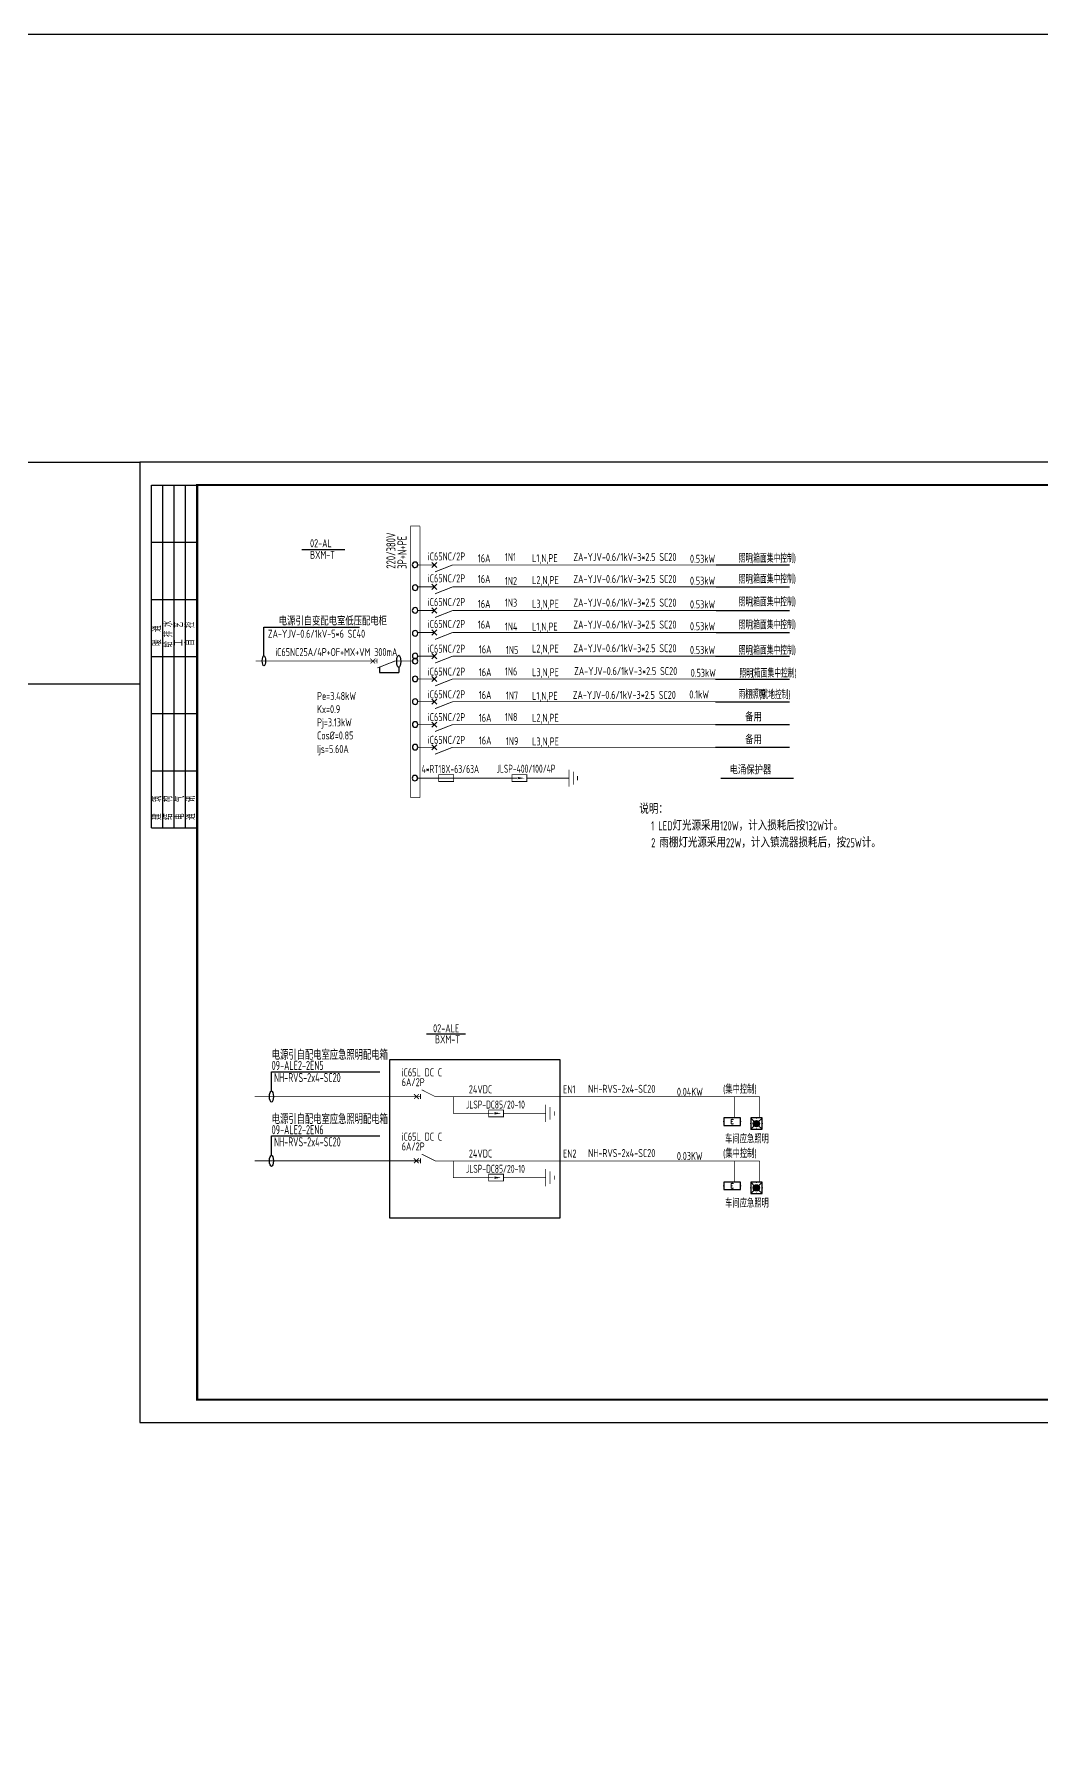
# Model space of a CAD drawing. Extents: x 1234595 to 2088511, y -80443 to 75292.
# Drawn here: x 1344770 to 1388828, y 357 to 75292 of the extents above; entities that cross this region are included whole.
import ezdxf
from ezdxf.enums import TextEntityAlignment as Align

# ---------------------------------------------------------------- set-up
doc = ezdxf.new("R2010")
doc.units = 0
doc.header["$LTSCALE"] = 1000
doc.header["$MEASUREMENT"] = 0
doc.layers.get('0').update_dxf_attribs({"linetype": 'CONTINUOUS'})
for name, color, linetype in [('ELEMENT', 3, 'CONTINUOUS'), ('EQUIP-照明', 3, 'CONTINUOUS'), ('PUB_TITLE', 4, 'CONTINUOUS'), ('WALL', 2, 'CONTINUOUS'), ('WIRE-系统', 4, 'CONTINUOUS'), ('WIRE-避雷', 4, 'CONTINUOUS'), ('电气', 3, 'CONTINUOUS'), ('电气文字', 7, 'CONTINUOUS'), ('电气表格', 7, 'CONTINUOUS')]:
    doc.layers.add(name, color=color, linetype=linetype)
doc.styles.add('_TEL_DIM', font='SIMPLEX', dxfattribs={"width": 0.8, "height": 3.5, "bigfont": 'HZTXT'})
doc.styles.add('SCEI', font='sceie.shx', dxfattribs={"width": 0.75, "bigfont": 'sceic.shx'})
doc.styles.add('sceie', font='sceie.shx', dxfattribs={"width": 0.7, "bigfont": 'sceic.shx'})
doc.styles.get("Standard").update_dxf_attribs({"font": 'GBENOR', "bigfont": 'GBCBIG'})

# ---------------------------------------------------------------- blocks, each defined once
blk = doc.blocks.new('$element$00000390')
at = {"const_width": 0.0233}
for points in [[(0, 0), (0, -0.375)], [(-0.25, -0.375), (0.25, -0.375)], [(-0.188, -0.5), (0.188, -0.5)], [(-0.062, -0.625), (0.062, -0.625)]]:
    blk.add_lwpolyline(points, dxfattribs=at)
at = {"flags": 9}
blk.add_attdef('S', (0, 0), '', height=0.00000667, dxfattribs=at)
blk = doc.blocks.new('$element$00000532')
at = {"const_width": 0.0233}
for points in [[(0, 0), (0, -0.283)], [(-0.1, -0.283), (0.1, -0.283), (0.1, -0.717), (-0.1, -0.717), (-0.1, -0.283)], [(0, -1), (0, -0.567)]]:
    blk.add_lwpolyline(points, dxfattribs=at)
for points in [[(-0.033, -0.55), (0.033, -0.55), (0, -0.35), (0.033, -0.55)], [(0.033, -0.55), (0, -0.35), (-0.033, -0.55), (0.033, -0.55)], [(0, -0.367), (-0.033, -0.567), (0.033, -0.567), (0, -0.367)]]:
    blk.add_solid(points)
at = {"flags": 9}
blk.add_attdef('S', (0, 0), '', height=0.00000667, dxfattribs=at)
blk = doc.blocks.new('$element$00000582')
at = {"const_width": 0.0233}
for points in [[(0, 0), (0, -1)], [(-0.1, -0.283), (0.1, -0.283), (0.1, -0.717), (-0.1, -0.717), (-0.1, -0.283)]]:
    blk.add_lwpolyline(points, dxfattribs=at)
at = {"flags": 9}
blk.add_attdef('S', (0, 0), '', height=0.00000667, dxfattribs=at)
blk = doc.blocks.new('$titleblk$00000095')
for p, q in [((-150, 20), (-150, 0)), ((-150, 20), (0, 20)), ((-150, 15), (-75, 15)), ((-125, 20), (-125, 0)), ((-100, 20), (-100, 0)), ((-75, 20), (-75, 0)), ((-75, 20), (-75, 0)), ((-75, 15), (0, 15)), ((-50, 20), (-50, 0)), ((-25, 20), (-25, 0)), ((0, 20), (0, 0)), ((-150, 10), (-75, 10)), ((-75, 10), (0, 10)), ((-150, 5), (-75, 5)), ((-75, 5), (0, 5))]:
    blk.add_line(p, q)
at = {"width": 0.8}
for s, p in [('建   筑', (-146.45, 15.65)), ('暖  通', (-70.35, 15.73)), ('结   构', (-146.45, 10.91)), ('电   气', (-146.45, 5.65)), ('给 排 水', (-71.03, 10.9)), ('工   艺', (-70.35, 6.13)), ('通   讯', (-146.45, 0.88)), ('自   控', (-70.35, 1.24))]:
    blk.add_text(s, height=3.509, dxfattribs=at).set_placement(p)
blk = doc.blocks.new('$equip$00002604')
blk.add_hatch(color=256).paths.add_polyline_path([(0.27, 0.5, 1), (-0.27, 0.5, 1)])
for p, q in [((-0.43, 0.93), (-0.19, 0.69)), ((-0.43, 0.07), (-0.19, 0.31)), ((0.19, 0.69), (0.43, 0.93)), ((0.19, 0.31), (0.43, 0.07))]:
    blk.add_line(p, q)
at = {"const_width": 0.04}
blk.add_lwpolyline([(-0.5, 1), (-0.5, 0), (0.5, 0), (0.5, 1), (-0.5, 1), (-0.5, 0)], dxfattribs=at)
blk.add_lwpolyline([(-0.5, 1), (-0.5, 0), (0.5, 0), (0.5, 1)], close=True)
blk.add_circle((0, 0.5), 0.275)
for p in [(-0.5, 0.5), (0, 1), (0, 0), (0.5, 0.5)]:
    blk.add_point(p)
at = {"color": 7, "style": '_TEL_DIM', "flags": 1}
blk.add_attdef('A', text='', height=0.000025, dxfattribs=at).set_placement((0, 0), align=Align.MIDDLE_CENTER)
blk = doc.blocks.new('$equip$00002534')
for p, q in [((-0.72, 0.66), (-0.72, 0)), ((0.72, 0.66), (-0.72, 0.66)), ((-0.72, 0), (0.72, 0)), ((0.72, 0), (0.72, 0.66))]:
    blk.add_line(p, q)
at = {"const_width": 0.04}
blk.add_lwpolyline([(-0.72, 0.66), (-0.72, 0), (0.72, 0), (0.72, 0.66), (-0.72, 0.66), (-0.72, 0)], dxfattribs=at)
for p in [(-0.72, 0.33), (0, 0.66), (0, 0), (0.72, 0.33)]:
    blk.add_point(p)
at = {"color": 7, "style": '_TEL_DIM'}
blk.add_attdef('$TEXT$', text='', height=0.4, dxfattribs=at).set_placement((0, 0.33), align=Align.MIDDLE_CENTER)
at = {"color": 7, "style": '_TEL_DIM', "flags": 1}
blk.add_attdef('A', text='', height=0.00002, dxfattribs=at).set_placement((0, 0), align=Align.MIDDLE_CENTER)

msp = doc.modelspace()

# ---------------------------------------------------------------- linework, layer by layer
at = {"color": 0}
msp.add_lwpolyline([(1360318.8, 30450.1), (1367759.7, 30450.1), (1367759.7, 23522.9), (1360318.8, 23522.9)], close=True, dxfattribs=at)
at = {"color": 3, "linetype": 'Continuous', "const_width": 30}
for points in [[(1362314, 28826.4), (1361714, 29129.7)], [(1362314, 26016.4), (1361714, 26319.7)]]:
    msp.add_lwpolyline(points, dxfattribs=at)
at = {"layer": 'ELEMENT'}
for p, q in [((1359864.4, 47631), (1359864.4, 47379.5)), ((1359864.4, 47379.5), (1360706.5, 47379.5)), ((1360706.5, 47601.6), (1360706.5, 47379.5))]:
    msp.add_line(p, q, dxfattribs=at)
msp.add_ellipse((1360706.5, 47867.4), major_axis=(0, -265.8), ratio=0.330287, dxfattribs=at)
at = {"layer": 'PUB_TITLE'}
msp.add_lwpolyline([(1349390.2, 14579.7), (1408790.2, 14579.7), (1408790.2, 56579.7), (1349390.2, 56579.7)], close=True, dxfattribs=at)
at = {"layer": 'PUB_TITLE', "const_width": 100}
msp.add_lwpolyline([(1351890.2, 15579.7), (1407790.2, 15579.7), (1407790.2, 55579.7), (1351890.2, 55579.7)], close=True, dxfattribs=at)
at = {"layer": 'WALL', "color": 1, "ltscale": 10}
msp.add_lwpolyline([(1336658.5, 56579.7), (1349390.2, 56579.7), (1349390.2, 46864.7), (1336658.5, 46864.7)], close=True, dxfattribs=at)
at = {"layer": 'WIRE-系统', "const_width": 35}
for points in [[(1361534.7, 42760.9), (1362034.7, 42760.9)], [(1363534.7, 42760.9), (1365296.9, 42760.9)], [(1364280.5, 28099.1), (1363094.8, 28099.1), (1363094.8, 28826.4)], [(1364280.5, 25289.2), (1363094.8, 25289.2), (1363094.8, 26016.4)]]:
    msp.add_lwpolyline(points, dxfattribs=at)
at = {"layer": 'WIRE-避雷', "color": 1}
msp.add_lwpolyline([(1234595.5, 75291.9), (2088511, 75291.9), (2088511, -80442.7), (1234595.5, -80442.7)], close=True, dxfattribs=at)
at = {"layer": '电气', "color": 4, "const_width": 35}
for points in [[(1361661.3, 28833.7), (1354405.9, 28833.7)], [(1361661.3, 26023.7), (1354405.9, 26023.7)]]:
    msp.add_lwpolyline(points, dxfattribs=at)
at = {"layer": '电气'}
for centre, major_axis in [((1354814.5, 47890.6), (0, -214.4)), ((1355141.1, 28833.7), (0, -244.4)), ((1355141.1, 26023.7), (0, -244.4))]:
    msp.add_ellipse(centre, major_axis=major_axis, ratio=0.3451036, dxfattribs=at)
at = {"layer": '电气文字'}
for p, q in [((1356472, 52758.6), (1358352.3, 52758.6)), ((1354814.5, 49368.9), (1358999.6, 49368.9)), ((1354814.5, 48105), (1354814.5, 49368.9)), ((1361923.3, 31583.4), (1363633.2, 31583.4)), ((1355141.1, 29078), (1355141.1, 29921.8)), ((1355141.1, 29921.8), (1359882.3, 29921.8)), ((1355141.1, 26268.1), (1355141.1, 27111.8)), ((1355141.1, 27111.8), (1359882.3, 27111.8))]:
    msp.add_line(p, q, dxfattribs=at)
at = {"layer": '电气表格', "color": 3}
for p, q in [((1362150.1, 51969.6), (1362376.3, 52195.9)), ((1362150.1, 52195.9), (1362376.3, 51969.6)), ((1362150.1, 51010.7), (1362376.3, 51237)), ((1362150.1, 51237), (1362376.3, 51010.7)), ((1362150.1, 49975.8), (1362376.3, 50202.1)), ((1362150.1, 50202.1), (1362376.3, 49975.8)), ((1362150.1, 49016.9), (1362376.3, 49243.1)), ((1362150.1, 49243.1), (1362376.3, 49016.9)), ((1362150.1, 48208.2), (1362376.3, 47981.9)), ((1362150.1, 47981.9), (1362376.3, 48208.2)), ((1362150.1, 46981.9), (1362376.3, 47208.2)), ((1362150.1, 47208.2), (1362376.3, 46981.9)), ((1362150.1, 46215.1), (1362376.3, 45988.8)), ((1362150.1, 45988.8), (1362376.3, 46215.1)), ((1362150.1, 44988.8), (1362376.3, 45215.1)), ((1362150.1, 45215.1), (1362376.3, 44988.8)), ((1362150.1, 44222), (1362376.3, 43995.7)), ((1362150.1, 43995.7), (1362376.3, 44222))]:
    msp.add_line(p, q, dxfattribs=at)
at = {"layer": '电气表格', "color": 2}
for p, q in [((1374585.6, 52082.7), (1377802, 52082.7)), ((1374585.6, 51123.8), (1377802, 51123.8)), ((1374585.6, 50088.9), (1377802, 50088.9)), ((1374585.6, 49130), (1377802, 49130)), ((1374557.7, 48095.1), (1377802, 48095.1)), ((1374557.7, 47095.1), (1377802, 47095.1)), ((1374557.7, 46102), (1377802, 46102)), ((1374557.7, 45102), (1377802, 45102)), ((1374557.7, 44108.8), (1377802, 44108.8)), ((1374791.1, 42760.9), (1377979.6, 42760.9))]:
    msp.add_line(p, q, dxfattribs=at)
at = {"layer": '电气表格', "color": 6, "const_width": 30}
for points in [[(1361232.1, 41907.6), (1361232.1, 53800.1)], [(1361632.1, 53788.6), (1361232.1, 53788.6)], [(1361632.1, 53776.1), (1361632.1, 41907.6)], [(1361632.1, 41907.6), (1361232.1, 41907.6)]]:
    msp.add_lwpolyline(points, dxfattribs=at)
at = {"layer": '电气表格', "color": 4}
for points, const_width in [([(1361543.2, 52082.7), (1362263.2, 52082.7)], 35), ([(1363063.2, 52082.7), (1374585.6, 52082.7)], 35), ([(1363063.2, 52082.7), (1374585.6, 52082.7)], 35), ([(1361543.2, 51123.8), (1362263.2, 51123.8)], 35), ([(1363063.2, 51123.8), (1374585.6, 51123.8)], 35), ([(1361543.2, 50088.9), (1362263.2, 50088.9)], 35), ([(1363063.2, 50088.9), (1374585.6, 50088.9)], 35), ([(1363063.2, 50088.9), (1374585.6, 50088.9)], 35), ([(1361543.2, 49130), (1362263.2, 49130)], 35), ([(1363063.2, 49130), (1374585.6, 49130)], 35), ([(1361543.2, 48095.1), (1362263.2, 48095.1)], 35), ([(1363063.2, 48095.1), (1374585.6, 48095.1)], 35), ([(1359392.4, 47880), (1354456.7, 47880)], 35), ([(1361543.2, 47095.1), (1362263.2, 47095.1)], 35), ([(1363063.2, 47095.1), (1374585.6, 47095.1)], 35), ([(1361543.2, 46102), (1362263.2, 46102)], 35), ([(1363063.2, 46102), (1374585.6, 46102)], 35), ([(1361543.2, 45102), (1362263.2, 45102)], 35), ([(1363063.2, 45102), (1374585.6, 45102)], 35), ([(1361543.2, 44108.8), (1362263.2, 44108.8)], 35), ([(1363063.2, 44108.8), (1374585.6, 44108.8)], 35), ([(1366733.7, 42760.9), (1367590.8, 42760.9)], 35), ([(1362314, 28826.4), (1376491.5, 28826.4)], 35), ([(1375399.8, 27903.3), (1375399.8, 28840.7)], 33.2), ([(1376491.5, 27901.8), (1376491.5, 28826.4)], 33.2), ([(1365717.4, 28099.1), (1366574.4, 28099.1)], 35), ([(1362314, 26016.4), (1376491.5, 26016.4)], 35), ([(1375399.8, 25093.4), (1375399.8, 26030.8)], 33.2), ([(1376491.5, 25091.9), (1376491.5, 26016.4)], 33.2), ([(1365717.4, 25289.2), (1366574.4, 25289.2)], 35)]:
    msp.add_lwpolyline(points, dxfattribs=dict(at, const_width=const_width))
at = {"layer": '电气表格', "color": 3, "const_width": 35}
for points in [[(1363063.2, 52082.7), (1362294.8, 51780.4)], [(1363063.2, 51123.8), (1362294.8, 50821.5)], [(1363063.2, 50088.9), (1362294.8, 49786.6)], [(1363063.2, 49130), (1362294.8, 48827.7)], [(1359468.6, 47987.4), (1359679.9, 47776)], [(1359472, 47776), (1359683.4, 47987.4)], [(1359757.4, 47776), (1359757.4, 47987.4)], [(1363063.2, 48095.1), (1362294.8, 47792.8)], [(1359757.4, 47880), (1359380.4, 47880)], [(1360546.1, 47881.7), (1359777.7, 47579.4)], [(1360546.1, 47881.7), (1361311.3, 47881.7)], [(1363063.2, 47095.1), (1362294.8, 46792.8)], [(1363063.2, 46102), (1362294.8, 45799.6)], [(1363063.2, 45102), (1362294.8, 44799.6)], [(1363063.2, 44108.8), (1362294.8, 43806.5)], [(1361661.3, 28833.7), (1361284.2, 28833.7)], [(1361372.4, 28941.1), (1361583.8, 28729.7)], [(1361375.9, 28729.7), (1361587.2, 28941.1)], [(1361661.3, 28729.7), (1361661.3, 28941.1)], [(1361661.3, 26023.7), (1361284.2, 26023.7)], [(1361372.4, 26131.1), (1361583.8, 25919.8)], [(1361375.9, 25919.8), (1361587.2, 26131.1)], [(1361661.3, 25919.8), (1361661.3, 26131.1)]]:
    msp.add_lwpolyline(points, dxfattribs=at)
at = {"layer": '电气表格', "color": 2}
for centre, start, end in [((1361423.2, 52089.3), 90, 270), ((1361423.2, 52092.3), 270, 90), ((1361424.3, 51087.3), 90, 270), ((1361423.2, 51087.3), 270, 90), ((1361423.2, 50095.5), 90, 270), ((1361423.2, 50098.5), 270, 90), ((1361424.3, 49093.4), 90, 270), ((1361423.2, 49093.4), 270, 90), ((1361424.3, 48099.9), 90, 270), ((1361424.3, 47876.9), 90, 270), ((1361423.2, 48099.9), 270, 90), ((1361423.2, 47876.9), 270, 90), ((1361424.3, 47099.9), 90, 270), ((1361423.2, 47099.9), 270, 90), ((1361424.3, 46106.7), 90, 270), ((1361423.2, 46106.7), 270, 90), ((1361424.3, 45106.7), 90, 270), ((1361423.2, 45106.7), 270, 90), ((1361424.3, 44113.6), 90, 270), ((1361423.2, 44113.6), 270, 90), ((1361416.4, 42760.9), 90, 270), ((1361415.3, 42760.9), 270, 90)]:
    msp.add_arc(centre, 120, start, end, dxfattribs=at)

# ---------------------------------------------------------------- block references
at = {"layer": 'ELEMENT', "xscale": 1500, "yscale": 1500, "zscale": 1500}
for name, p, rotation in [('$element$00000582', (1362034.7, 42760.9), 90), ('$element$00000532', (1366733.7, 42760.9), 270), ('$element$00000390', (1367590.8, 42760.9), 90), ('$element$00000390', (1366574.4, 28099.1), 90), ('$element$00000532', (1365717.4, 28099.1), 270), ('$element$00000390', (1366574.4, 25289.2), 90), ('$element$00000532', (1365717.4, 25289.2), 270)]:
    msp.add_blockref(name, p, dxfattribs=dict(at, rotation=rotation))
at = {"layer": 'EQUIP-照明', "xscale": 501, "yscale": 501, "zscale": 501}
for p in [(1375287.1, 27572.6), (1375287.1, 24762.7)]:
    msp.add_blockref('$equip$00002534', p, dxfattribs=at).add_auto_attribs({'$TEXT$': 'E'})
at = {"layer": 'EQUIP-照明', "color": 0, "xscale": 500, "yscale": 500, "zscale": 500}
for p in [(1376351.6, 27401.8), (1376351.6, 24591.9)]:
    msp.add_blockref('$equip$00002604', p, dxfattribs=at)
at = {"layer": 'PUB_TITLE', "xscale": 100, "yscale": 100, "zscale": 100, "rotation": 90}
msp.add_blockref('$titleblk$00000095', (1351890.2, 55579.7), dxfattribs=at)

# ---------------------------------------------------------------- texts
at = {"style": 'SCEI', "width": 0.8}
for s, p in [('说明：', (1371233, 41205.3)), ('1 LED灯光源采用120W，计入损耗后按132W计。', (1371746.6, 40478)), ('2 雨棚灯光源采用22W，计入镇流器损耗后，按25W计。', (1371746.6, 39734.4))]:
    msp.add_text(s, height=400, dxfattribs=at).set_placement(p)
at = {"layer": '电气文字'}
for s, height, style, width, p in [('02-AL', 350, 'SCEI', 0.8, (1356829.7, 52857.6)), ('BXM-T', 350, 'SCEI', 0.8, (1356830.6, 52347.5)), ('iC65NC/2P', 350, 'SCEI', 0.8, (1361981.8, 52280.7)), ('16A', 350, 'SCEI', 0.7, (1364166.6, 52199.6)), ('1N1', 350, 'SCEI', 0.8, (1365353.1, 52252.7)), ('L1,N,PE', 350, 'SCEI', 0.8, (1366541.5, 52205.3)), ('ZA-YJV-0.6/1kV-3*2.5 SC20', 350, 'SCEI', 0.7, (1368346.3, 52255.3)), ('0.53kW', 350, 'SCEI', 0.8, (1373444.6, 52178.6)), ('照明', 350, 'SCEI', 0.65, (1375578.1, 52186)), ('(箱面集中控制)', 350, 'SCEI', 0.65, (1376121.5, 52182.2)), ('iC65NC/2P', 350, 'SCEI', 0.8, (1361981.8, 51321.8)), ('16A', 350, 'SCEI', 0.7, (1364166.6, 51294.1)), ('1N2', 350, 'SCEI', 0.8, (1365353.1, 51208.4)), ('L2,N,PE', 350, 'SCEI', 0.8, (1366541.5, 51246.4)), ('ZA-YJV-0.6/1kV-3*2.5 SC20', 350, 'SCEI', 0.7, (1368346.3, 51296.4)), ('0.53kW', 350, 'SCEI', 0.8, (1373444.6, 51219.7)), ('照明', 350, 'SCEI', 0.65, (1375578.1, 51266.4)), ('(箱面集中控制)', 350, 'SCEI', 0.65, (1376121.5, 51279.7)), ('iC65NC/2P', 350, 'SCEI', 0.8, (1361981.8, 50286.8)), ('16A', 350, 'SCEI', 0.7, (1364166.6, 50205.8)), ('1N3', 350, 'SCEI', 0.8, (1365353.1, 50258.8)), ('L3,N,PE', 350, 'SCEI', 0.8, (1366541.5, 50211.5)), ('ZA-YJV-0.6/1kV-3*2.5 SC20', 350, 'SCEI', 0.7, (1368346.3, 50261.5)), ('0.53kW', 350, 'SCEI', 0.8, (1373444.6, 50184.8)), ('照明', 350, 'SCEI', 0.65, (1375578.1, 50274.1)), ('(箱面集中控制)', 350, 'SCEI', 0.65, (1376121.5, 50281.2)), ('电源引自变配电室低压配电柜', 350, 'SCEI', 0.8, (1355461.9, 49442.4)), ('iC65NC/2P', 350, 'SCEI', 0.8, (1361981.8, 49327.9)), ('16A', 350, 'SCEI', 0.7, (1364166.6, 49300.3)), ('1N4', 350, 'SCEI', 0.8, (1365353.1, 49214.5)), ('L1,N,PE', 350, 'SCEI', 0.8, (1366541.5, 49211.5)), ('ZA-YJV-0.6/1kV-3*2.5 SC20', 350, 'SCEI', 0.7, (1368346.3, 49302.6)), ('0.53kW', 350, 'SCEI', 0.8, (1373444.6, 49225.9)), ('照明', 350, 'SCEI', 0.65, (1375578.1, 49269.7)), ('(箱面集中控制)', 350, 'SCEI', 0.65, (1376121.5, 49280.6)), ('iC65NC25A/4P+OF+MX+VM 300mA', 350, 'SCEI', 0.8, (1355308.9, 48097.9)), ('iC65NC/2P', 350, 'SCEI', 0.8, (1361981.8, 48245.8)), ('16A', 350, 'SCEI', 0.7, (1364209, 48218.1)), ('1N5', 350, 'SCEI', 0.8, (1365395.5, 48189.4)), ('L2,N,PE', 350, 'SCEI', 0.8, (1366541.5, 48252.6)), ('ZA-YJV-0.6/1kV-3*2.5 SC20', 350, 'SCEI', 0.7, (1368346.3, 48267.7)), ('0.53kW', 350, 'SCEI', 0.8, (1373444.6, 48190.9)), ('照明', 350, 'SCEI', 0.65, (1375578.1, 48151.5)), ('(箱面集中控制)', 350, 'SCEI', 0.65, (1376121.5, 48162.4)), ('iC65NC/2P', 350, 'SCEI', 0.8, (1361981.8, 47245.8)), ('16A', 350, 'SCEI', 0.7, (1364209, 47218.1)), ('1N6', 350, 'SCEI', 0.8, (1365353.1, 47252.3)), ('L3,N,PE', 350, 'SCEI', 0.8, (1366541.5, 47217.6)), ('ZA-YJV-0.6/1kV-3*2.5 SC20', 350, 'SCEI', 0.7, (1368378.3, 47267.7)), ('0.53kW', 350, 'SCEI', 0.8, (1373476.6, 47190.9)), ('照明', 350, 'SCEI', 0.65, (1375610.1, 47151.5)), ('(箱面集中控制)', 350, 'SCEI', 0.65, (1376153.5, 47162.4)), ('Pe=3.48kW', 350, 'SCEI', 0.8, (1357137.5, 46176.3)), ('iC65NC/2P', 350, 'SCEI', 0.8, (1361981.8, 46252.7)), ('16A', 350, 'SCEI', 0.7, (1364209, 46225)), ('1N7', 350, 'SCEI', 0.8, (1365395.5, 46196.3)), ('L1,N,PE', 350, 'SCEI', 0.8, (1366541.5, 46183.4)), ('ZA-YJV-0.6/1kV-3*2.5 SC20', 350, 'SCEI', 0.7, (1368318.4, 46225.5)), ('0.1kW', 350, 'SCEI', 0.8, (1373416.7, 46245.6)), ('雨棚照明', 350, 'SCEI', 0.65, (1375568.6, 46240.9)), ('(就地控制)', 350, 'SCEI', 0.65, (1376476.6, 46225)), ('Kx=0.9', 350, 'SCEI', 0.8, (1357137.5, 45602.4)), ('Pj=3.13kW', 350, 'SCEI', 0.8, (1357137.5, 45026.3)), ('iC65NC/2P', 350, 'SCEI', 0.8, (1361981.8, 45252.7)), ('16A', 350, 'SCEI', 0.7, (1364209, 45225)), ('1N8', 350, 'SCEI', 0.8, (1365353.1, 45259.2)), ('L2,N,PE', 350, 'SCEI', 0.8, (1366541.5, 45224.5)), ('备用', 350, 'SCEI', 0.8, (1375861.6, 45248.1)), ('Cos%%C=0.85', 350, 'SCEI', 0.8, (1357137.5, 44451)), ('iC65NC/2P', 350, 'SCEI', 0.8, (1361981.8, 44259.5)), ('16A', 350, 'SCEI', 0.7, (1364209, 44231.8)), ('1N9', 350, 'SCEI', 0.8, (1365395.5, 44203.2)), ('L3,N,PE', 350, 'SCEI', 0.8, (1366541.5, 44190.3)), ('备用', 350, 'SCEI', 0.8, (1375861.6, 44255)), ('Ijs=5.60A', 350, 'SCEI', 0.8, (1357137.5, 43858.9)), ('4*RT18X-63/63A', 350, 'SCEI', 0.65, (1361709.7, 42985.8)), ('JLSP-400/100/4P', 350, 'SCEI', 0.65, (1364987.5, 42996.9)), ('电涌保护器', 350, 'SCEI', 0.8, (1375178.4, 42933.5)), ('02-ALE', 350, 'sceie', 0.7, (1362210.4, 31644.9)), ('BXM-T', 350, 'sceie', 0.7, (1362292.8, 31163.9)), ('电源引自配电室应急照明配电箱', 399, 'sceie', 0.7, (1355152.2, 30445.1)), ('09-ALE2-2EN5', 399, 'sceie', 0.7, (1355152.2, 29997.2)), ('iC65L DC C', 350, 'sceie', 0.7, (1360837.7, 29717.3)), ('NH-RVS-2x4-SC20 ', 399, 'sceie', 0.7, (1355254.8, 29466.6)), ('6A/2P', 350, 'sceie', 0.7, (1360837.7, 29288.5)), ('24VDC', 350, 'sceie', 0.7, (1363774.1, 28977.3)), ('EN1', 350, 'sceie', 0.7, (1367892.1, 28977.3)), ('NH-RVS-2x4-SC20 ', 350, 'sceie', 0.7, (1368991, 28998.9)), ('(集中控制)', 350, 'sceie', 0.7, (1374892.3, 28965.6)), ('JLSP-DC85/20-10', 350, 'SCEI', 0.65, (1363650.4, 28309.3)), ('0.04KW', 350, 'sceie', 0.7, (1372873, 28868.9)), ('电源引自配电室应急照明配电箱', 399, 'sceie', 0.7, (1355152.2, 27635.2)), ('09-ALE2-2EN6', 399, 'sceie', 0.7, (1355152.2, 27187.2)), ('NH-RVS-2x4-SC20 ', 399, 'sceie', 0.7, (1355254.8, 26656.7)), ('iC65L DC C', 350, 'sceie', 0.7, (1360837.7, 26907.3)), ('车间应急照明', 350, 'sceie', 0.7, (1374980.4, 26794.6)), ('6A/2P', 350, 'sceie', 0.7, (1360837.7, 26478.5)), ('24VDC', 350, 'sceie', 0.7, (1363774.1, 26167.3)), ('EN2', 350, 'sceie', 0.7, (1367892.1, 26167.3)), ('NH-RVS-2x4-SC20 ', 350, 'sceie', 0.7, (1368991, 26189)), ('0.03KW', 350, 'sceie', 0.7, (1372873, 26059)), ('(集中控制)', 350, 'sceie', 0.7, (1374892.3, 26155.6)), ('JLSP-DC85/20-10', 350, 'SCEI', 0.65, (1363650.4, 25499.3)), ('车间应急照明', 350, 'sceie', 0.7, (1374980.4, 23984.6))]:
    msp.add_text(s, height=height, dxfattribs=dict(at, style=style, width=width)).set_placement(p)
at = {"layer": '电气文字', "style": 'SCEI', "width": 0.8}
for s, p in [('220/380V', (1360566.9, 51919.7)), ('3P+N+PE', (1361054.2, 51915.3))]:
    msp.add_text(s, height=400, rotation=90, dxfattribs=at).set_placement(p)
msp.add_text('ZA-YJV-0.6/1kV-5*6 SC40', height=350, dxfattribs=at).set_placement((1354987.8, 49075.4), align=Align.MIDDLE_LEFT)

doc.saveas('drawing.dxf')
